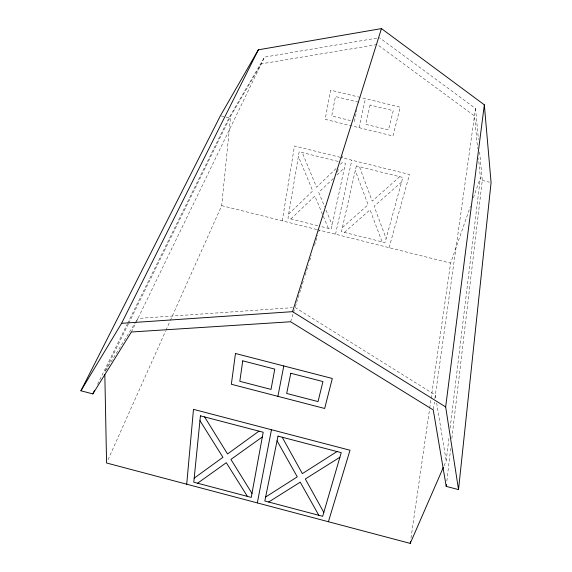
<?xml version="1.0" encoding="UTF-8"?>
<svg xmlns="http://www.w3.org/2000/svg" width="572" height="572" viewBox="0 0 572 572"><rect width="100%" height="100%" fill="white"/><g stroke="black" fill="none" stroke-linecap="round" stroke-linejoin="round"><path stroke-width="0.43" stroke-dasharray="2.86 2.15" d="M170.327 320.463L221.693 205.627L230.666 116.095L261.282 63.857L377.313 44.53L474.488 115.887L477.613 148.584M446.839 481.059L450.915 446.467M451.859 438.488L482.289 180.416L479.615 152.009M444.051 465.751L446.181 460.846L449.07 436.958M450.143 428.113L480.394 177.742L478.542 158.308M433.39 409.087L434.377 402.066M434.87 398.555L475.525 108.508L379.458 37.681M410.996 538.095L429.593 409.009M429.722 408.129L430.995 399.285M431.124 398.398L450.607 263.127L470.47 206.206M282.253 220.835L294.473 145.989L339.854 157.221M354.368 121.529L356.899 109.76M335.535 234.22L351.837 160.189M359.002 127.649L365.386 98.663M389.082 247.676L409.516 174.467L340.705 157.436M290.619 321.757L293.243 313.363M293.5 312.526L294.816 308.329M295.345 306.642L296.41 303.239M296.675 302.388L300.665 289.618M300.929 288.767L304.125 278.557M305.191 275.153L308.387 264.943M309.717 260.689L311.311 255.584M314.507 245.367L317.696 235.156M318.761 231.753L319.298 230.051M337.394 172.179L338.46 168.776M341.648 158.566L342.714 155.162M473.387 197.833L480.394 177.742M108.036 459.731L165.594 331.052M165.959 330.237L169.963 321.278M131.388 331.996L135.635 323.23M136.022 322.436L264.557 57.1L376.826 38.124M128.385 323.945L104.783 371.907L136.079 321.464M128.779 323.144L230.666 116.095M97.562 384.298L127.163 324.288M127.556 323.487L228.986 117.861L264.557 57.1M136.551 320.706L137.952 318.447L292.414 307.679M288.674 214.071L312.748 190.919L298.377 156.492M336.029 168.54L316.573 187.244L302.245 152.552M340.419 164.314L342.328 162.477L345.416 163.242L331.274 229.1L320.706 226.448M290.848 218.954L314.886 196.046L323.023 215.544M333.247 178.55L318.704 192.406L324.703 206.935M337.037 174.932L344.415 167.903M342.413 227.549L368.125 204.733L355.276 170.599M399.714 176.698L372.208 201.108L359.416 166.717M344.38 232.396L370.034 209.817L382.103 241.863M401.551 182.075L374.109 206.227L386.121 238.51M360.303 97.419L330.623 90.161L325.153 119.326L392.957 136L400.271 107.186L361.147 97.626M358.522 102.188L335.449 96.539L331.703 115.966L352.695 121.121M221.271 115.952L228.986 117.861M482.289 180.416L489.482 182.189M338.066 161.426L299.17 151.787L287.966 218.232L319.848 226.233M221.693 205.627L316.709 229.494M317.489 229.687L450.607 263.127M295.08 307.493L435.356 395.045L436.078 399.435M323.366 216.352L328.378 228.378M326.04 210.167L332.16 224.975M436.658 402.945L446.181 460.846M475.525 108.508L478.449 139.582M356.32 165.944L341.484 231.667L385.006 242.592L402.817 177.463L356.32 165.944M370.084 105.012L365.722 124.324L388.459 129.908L393.229 110.682L370.084 105.012"/><path stroke-width="0.86" d="M186.708 484.205L193.479 409.359L350.014 450.236L328.407 521.728M458.529 489.603L491.076 182.59L484.334 104.826L381.46 28.6L258.337 49.814L220.413 115.744L80.924 390.783L92.821 393.901L131.388 331.996L290.619 321.757L433.269 409.96L446.21 486.379L458.529 489.603L445.659 406.928L484.334 104.826M446.21 486.379L446.417 484.606M104.833 374.588L106.578 462.991L410.231 543.4L410.489 541.634M257.321 502.91L271.464 429.722M277.906 396.346L283.783 365.951M80.924 390.783L121.579 323.323L292.549 311.661L381.46 28.6M410.231 543.4L443.336 467.381M92.821 393.901L94.401 390.697M121.579 323.323L258.337 49.814M194.194 478.135L222.923 457.307L199.95 420.642M258.994 431.152L227.542 453.961L204.597 416.931M197.605 483.211L226.305 462.705L247.419 496.396M262.326 436.958L230.916 459.409L251.987 493.414M265.63 497.018L297.268 476.862L277.055 440.812M337.015 451.544L302.352 473.623L282.21 437.222M268.661 502.016L300.243 482.167L318.811 515.286M339.897 457.25L305.319 478.978L323.809 512.405M292.549 311.661L445.659 406.928M200.429 415.844L193.786 482.203L251.251 497.411L263.192 432.246L200.429 415.844M235.471 353.489L231.353 384.262L324.667 408.479L332.311 378.478L235.471 353.489M242.75 360.839L239.811 381.309L271.035 389.41L274.753 369.104L242.75 360.839M278.013 436.121L264.822 501L322.672 516.309L341.234 452.652L278.013 436.121M290.798 373.251L286.686 393.464L318.046 401.594L322.944 381.553L290.798 373.251"/></g></svg>
